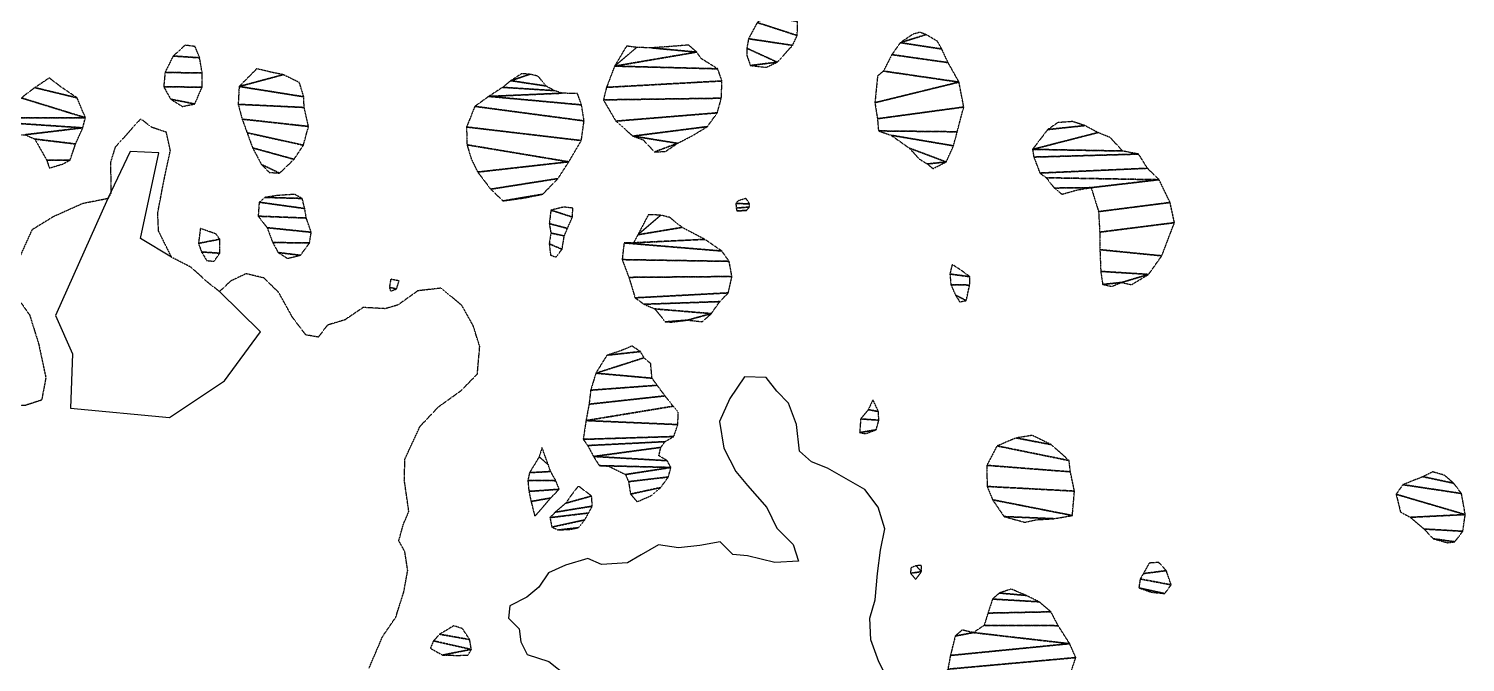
# Model space of a CAD drawing. Header units: metres. Extents: x 619047 to 657292, y 1301217 to 1319844.
# Drawn here: x 653645 to 654873, y 1318017 to 1318559 of the extents above; entities that cross this region are included whole.
import ezdxf

# ---------------------------------------------------------------- set-up
doc = ezdxf.new("R2010")
doc.units = ezdxf.units.M
doc.linetypes.add('HIDDEN', pattern=[0.375, 0.25, -0.125])
doc.layers.add('2', color=1, linetype='Continuous')
doc.layers.add('3', color=7, linetype='Continuous')

msp = doc.modelspace()

# ---------------------------------------------------------------- linework, layer by layer
at = {"layer": '2', "color": 1, "linetype": 'Continuous'}
for points in [[(653731.54573, 1318453.87633), (653712.44873, 1318413.51033), (653667.61573, 1318313.64533), (653682.21573, 1318280.78033), (653680.45873, 1318234.51433), (653765.13373, 1318226.33533), (653812.01773, 1318257.87133), (653843.03673, 1318299.64333), (653807.84473, 1318334.05233)], [(653766.87073, 1318363.31333), (653740.27173, 1318379.27133), (653755.94373, 1318452.63033), (653731.54573, 1318453.87633)], [(654378.28173, 1318004.91233), (654371.78773, 1318017.54333), (654364.96673, 1318036.52233), (654363.99573, 1318054.80633), (654368.64173, 1318070.61333), (654370.66873, 1318093.25133), (654373.23573, 1318113.10033), (654376.83873, 1318131.18233), (654371.03973, 1318149.66533), (654359.68773, 1318165.03533), (654327.72973, 1318183.21933), (654314.20573, 1318188.65433), (654303.94273, 1318197.68433), (654301.39573, 1318220.52433), (654294.32973, 1318238.73833), (654284.55973, 1318249.04433), (654275.28273, 1318260.62733), (654256.73473, 1318261.17733), (654244.24573, 1318242.73933), (654235.58073, 1318223.07533), (654239.14373, 1318200.24733), (654249.53173, 1318180.29233), (654259.32173, 1318168.20733), (654276.04473, 1318149.59533), (654284.62873, 1318131.90633), (654298.50573, 1318117.83633), (654302.98573, 1318103.65733), (654282.67973, 1318102.40933), (654259.49873, 1318108.24233), (654246.78573, 1318109.36733), (654235.99473, 1318120.17033), (654218.75673, 1318117.17833), (654200.49173, 1318115.19033), (654183.19273, 1318117.53333), (654168.55873, 1318108.98133), (654156.69773, 1318102.23933), (654134.61673, 1318100.71633), (654122.87273, 1318105.91833), (654103.88673, 1318100.36433), (654089.23173, 1318093.59033), (654080.98773, 1318081.55333), (654070.67373, 1318072.79633), (654056.27873, 1318065.51733), (654055.13073, 1318054.83233), (654064.12473, 1318045.78733), (654065.52173, 1318034.62333), (654070.97973, 1318023.75933), (654089.58973, 1318017.87333), (654104.71273, 1318005.85033)]]:
    msp.add_lwpolyline(points, dxfattribs=at)
at = {"layer": '3', "color": 30, "linetype": 'HIDDEN'}
for points in [[(653766.87073, 1318363.31333), (653755.69173, 1318385.80033), (653755.00673, 1318401.29233), (653760.51973, 1318430.06833), (653765.82473, 1318454.77633), (653762.34673, 1318470.23633), (653749.85273, 1318474.41333), (653740.37173, 1318481.67333), (653718.55273, 1318457.28533), (653714.63373, 1318444.53533), (653714.93573, 1318418.11233), (653712.44873, 1318413.51033)], [(653712.44873, 1318413.51033), (653690.65373, 1318409.19533), (653665.63573, 1318397.98333), (653647.47473, 1318386.84933), (653634.83973, 1318359.00833), (653632.68773, 1318347.29533), (653633.12173, 1318331.54633), (653645.51473, 1318313.90133), (653653.16173, 1318289.34133), (653659.33373, 1318260.44433), (653655.74273, 1318241.34633), (653641.31873, 1318236.60733), (653622.25373, 1318237.91433)], [(653807.84473, 1318334.05233), (653797.59373, 1318342.06633), (653783.47673, 1318354.86433), (653766.87073, 1318363.31333)], [(653935.72873, 1318012.30333), (653947.35773, 1318039.37033), (653958.59973, 1318055.76133), (653965.46473, 1318077.43733), (653968.81073, 1318095.77133), (653966.34273, 1318111.75133), (653961.15573, 1318121.09333), (653965.05873, 1318135.11333), (653969.75973, 1318146.09333), (653965.89673, 1318172.98333), (653966.45173, 1318191.03033), (653979.34173, 1318218.87433), (653995.15273, 1318235.57133), (654014.55173, 1318249.51433), (654028.35973, 1318263.64833), (654030.37873, 1318287.04833), (654024.84173, 1318304.77133), (654015.24773, 1318321.94033), (653997.54973, 1318336.98433), (653977.50973, 1318334.72233), (653960.37673, 1318322.58333), (653949.49073, 1318319.41033), (653930.68273, 1318320.46533), (653915.05573, 1318309.86833), (653900.12073, 1318305.37833), (653892.36373, 1318295.12533), (653881.67473, 1318297.03633), (653870.32873, 1318311.89833), (653858.39873, 1318333.36033), (653845.81273, 1318345.66733), (653830.53073, 1318349.30333), (653817.39373, 1318343.05533), (653807.84473, 1318334.05233)]]:
    msp.add_lwpolyline(points, dxfattribs=at)

# ---------------------------------------------------------------- meshes
mesh = msp.add_polyface(dxfattribs=at)
corners = [(654294.03173, 1318575.92233), (654280.06273, 1318575.76233), (654302.28573, 1318564.83633), (654276.58073, 1318569.37033), (654301.91473, 1318552.88933), (654267.75273, 1318563.93333), (654297.94673, 1318544.45933), (654260.28973, 1318550.12633), (654284.90373, 1318530.08033), (654258.85973, 1318541.97933), (654261.82173, 1318527.27533), (654287.90473, 1318578.64733), (654275.30173, 1318525.65133), (654258.93173, 1318535.62733)]
mesh.append_faces([[corners[k] for k in face] for face in [(1, 0, 11), (8, 10, 12)]], dxfattribs={"vtx0": -1, "color": 30})
mesh.append_faces([[corners[k] for k in face] for face in [(0, 1, 3, 2), (2, 3, 5, 4), (4, 5, 7, 6), (6, 7, 9, 8)]], dxfattribs={"vtx0": -1, "vtx2": -1, "color": 30})
mesh.append_faces([[corners[k] for k in face] for face in [(8, 9, 13, 10)]], dxfattribs={"vtx0": -1, "vtx3": -1, "color": 30})
mesh = msp.add_polyface(dxfattribs=at)
corners = [(654412.14273, 1318553.64133), (654390.12273, 1318546.78333), (654425.49073, 1318541.34333), (654430.95773, 1318529.71733), (654382.87373, 1318536.53633), (654440.29273, 1318513.05433), (654375.66873, 1318522.47933), (654368.35773, 1318495.46133), (654444.34573, 1318491.75633), (654370.54573, 1318481.76433), (654438.74573, 1318470.60233), (654371.42673, 1318471.35633), (654435.58073, 1318458.62333), (654382.13673, 1318467.66733), (654429.38773, 1318444.83133), (654397.75673, 1318456.66633), (654413.15173, 1318443.12133), (654421.85973, 1318547.90833), (654418.02373, 1318439.11133), (654406.24473, 1318447.36133), (654370.63873, 1318518.10133), (654400.96173, 1318554.02233), (654406.78573, 1318555.61333)]
mesh.append_faces([[corners[k] for k in face] for face in [(1, 0, 22, 21), (14, 16, 18)]], dxfattribs={"vtx0": -1, "color": 30})
mesh.append_faces([[corners[k] for k in face] for face in [(0, 1, 2, 17)]], dxfattribs={"vtx0": -1, "vtx1": -1, "color": 30})
mesh.append_faces([[corners[k] for k in face] for face in [(2, 1, 4, 3), (3, 4, 6, 5), (5, 7, 9, 8), (8, 9, 11, 10), (10, 11, 13, 12), (12, 13, 15, 14)]], dxfattribs={"vtx0": -1, "vtx2": -1, "color": 30})
mesh.append_faces([[corners[k] for k in face] for face in [(5, 6, 20, 7), (14, 15, 19, 16)]], dxfattribs={"vtx0": -1, "vtx3": -1, "color": 30})
mesh = msp.add_polyface(dxfattribs=at)
corners = [(653790.82973, 1318533.83233), (653768.20573, 1318535.35233), (653793.00973, 1318520.89833), (653761.25473, 1318521.29733), (653792.89473, 1318508.70033), (653760.12473, 1318509.08833), (653786.70773, 1318494.40033), (653766.08773, 1318498.48433), (653786.90973, 1318543.44333), (653776.06473, 1318492.24533), (653778.51373, 1318544.61833)]
mesh.append_faces([[corners[k] for k in face] for face in [(1, 0, 8, 10), (6, 7, 9)]], dxfattribs={"vtx0": -1, "color": 30})
mesh.append_faces([[corners[k] for k in face] for face in [(0, 1, 3, 2), (2, 3, 5, 4), (4, 5, 7, 6)]], dxfattribs={"vtx0": -1, "vtx2": -1, "color": 30})
mesh = msp.add_polyface(dxfattribs=at)
corners = [(654164.61673, 1318542.68033), (654145.74973, 1318526.71033), (654215.97073, 1318538.69333), (654233.91373, 1318524.41533), (654237.58873, 1318514.03933), (654138.84473, 1318508.59033), (654236.99473, 1318499.29533), (654136.17273, 1318497.88833), (654233.58173, 1318486.80533), (654146.79473, 1318479.71433), (654225.08073, 1318475.01933), (654161.41873, 1318466.92233), (654199.58973, 1318460.75233), (654179.86173, 1318453.41233), (654177.06773, 1318542.31433), (654219.84373, 1318533.14833), (654212.72073, 1318467.50933), (654189.25573, 1318453.77333), (654170.09173, 1318463.71833), (654155.96773, 1318543.85233), (654190.51873, 1318543.23033), (654209.04373, 1318544.71233)]
mesh.append_faces([[corners[k] for k in face] for face in [(1, 0, 19), (12, 13, 17), (14, 2, 21, 20)]], dxfattribs={"vtx0": -1, "color": 30})
mesh.append_faces([[corners[k] for k in face] for face in [(2, 1, 3, 15), (10, 11, 12, 16)]], dxfattribs={"vtx0": -1, "vtx1": -1, "color": 30})
mesh.append_faces([[corners[k] for k in face] for face in [(0, 1, 2, 14)]], dxfattribs={"vtx0": -1, "vtx1": -1, "vtx2": -1, "color": 30})
mesh.append_faces([[corners[k] for k in face] for face in [(3, 1, 5, 4), (4, 5, 7, 6), (6, 7, 9, 8), (8, 9, 11, 10)]], dxfattribs={"vtx0": -1, "vtx2": -1, "color": 30})
mesh.append_faces([[corners[k] for k in face] for face in [(12, 11, 18, 13)]], dxfattribs={"vtx0": -1, "vtx3": -1, "color": 30})
mesh = msp.add_polyface(dxfattribs=at)
corners = [(653686.06473, 1318499.60233), (653649.89673, 1318508.33633), (653693.11573, 1318482.65833), (653638.31273, 1318499.56433), (653623.77473, 1318482.62733), (653690.92973, 1318473.99333), (653620.00873, 1318478.77333), (653684.73673, 1318460.20133), (653649.89073, 1318464.37733), (653680.06873, 1318446.42733), (653660.00173, 1318446.45133), (653641.46673, 1318468.09233), (653672.75373, 1318508.59733), (653673.75673, 1318443.05133), (653662.36573, 1318439.61833), (653625.72073, 1318467.91233), (653624.74073, 1318486.95833), (653662.24773, 1318516.60833)]
mesh.append_faces([[corners[k] for k in face] for face in [(1, 0, 12, 17), (9, 10, 14, 13)]], dxfattribs={"vtx0": -1, "color": 30})
mesh.append_faces([[corners[k] for k in face] for face in [(0, 1, 3, 2), (2, 4, 6, 5), (7, 8, 10, 9), (8, 7, 5, 11)]], dxfattribs={"vtx0": -1, "vtx2": -1, "color": 30})
mesh.append_faces([[corners[k] for k in face] for face in [(2, 3, 16, 4), (5, 6, 15, 11)]], dxfattribs={"vtx0": -1, "vtx3": -1, "color": 30})
mesh = msp.add_polyface(dxfattribs=at)
corners = [(653862.36873, 1318519.40433), (653824.63773, 1318509.31733), (653879.85573, 1318500.54733), (653880.21473, 1318491.40433), (653823.79573, 1318494.06233), (653883.95573, 1318475.18433), (653827.24273, 1318481.39633), (653879.56773, 1318459.12633), (653831.43973, 1318469.75633), (653871.57673, 1318447.09233), (653836.15973, 1318456.85133), (653859.26673, 1318435.26333), (653843.68673, 1318442.70733), (653839.70473, 1318524.48133), (653852.94873, 1318521.32933), (653876.16073, 1318512.70133), (653850.36873, 1318435.92333)]
mesh.append_faces([[corners[k] for k in face] for face in [(1, 0, 14, 13), (11, 12, 16)]], dxfattribs={"vtx0": -1, "color": 30})
mesh.append_faces([[corners[k] for k in face] for face in [(0, 1, 2, 15)]], dxfattribs={"vtx0": -1, "vtx1": -1, "color": 30})
mesh.append_faces([[corners[k] for k in face] for face in [(2, 1, 4, 3), (3, 4, 6, 5), (5, 6, 8, 7), (7, 8, 10, 9), (9, 10, 12, 11)]], dxfattribs={"vtx0": -1, "vtx2": -1, "color": 30})
mesh = msp.add_polyface(dxfattribs=at)
corners = [(654073.43873, 1318519.78533), (654056.99173, 1318514.26133), (654087.01473, 1318509.77633), (654094.17273, 1318505.79333), (654049.94473, 1318508.59033), (654100.80173, 1318503.58233), (654038.09473, 1318500.83233), (654117.42573, 1318493.60833), (654119.61473, 1318479.91233), (654026.25473, 1318492.31133), (654117.26673, 1318463.11433), (654019.08973, 1318474.69733), (654106.55173, 1318444.95133), (654019.51773, 1318459.45633), (654028.67373, 1318436.18333), (654097.31773, 1318430.61633), (654039.76273, 1318421.57233), (654084.26273, 1318417.25333), (654050.29173, 1318411.52933), (654114.01373, 1318503.22433), (654068.29773, 1318414.02233), (654023.21273, 1318447.30133), (654066.06773, 1318520.20933), (654080.31573, 1318518.08533)]
mesh.append_faces([[corners[k] for k in face] for face in [(1, 0, 22), (17, 18, 20)]], dxfattribs={"vtx0": -1, "color": 30})
mesh.append_faces([[corners[k] for k in face] for face in [(0, 1, 2, 23), (5, 6, 7, 19)]], dxfattribs={"vtx0": -1, "vtx1": -1, "color": 30})
mesh.append_faces([[corners[k] for k in face] for face in [(2, 1, 4, 3), (3, 4, 6, 5), (7, 6, 9, 8), (8, 9, 11, 10), (10, 11, 13, 12), (12, 14, 16, 15), (15, 16, 18, 17)]], dxfattribs={"vtx0": -1, "vtx2": -1, "color": 30})
mesh.append_faces([[corners[k] for k in face] for face in [(12, 13, 21, 14)]], dxfattribs={"vtx0": -1, "vtx3": -1, "color": 30})
mesh = msp.add_polyface(dxfattribs=at)
corners = [(654620.79273, 1318410.17533), (654559.66773, 1318402.36233), (654624.54573, 1318392.94033), (654560.62973, 1318384.84033), (654613.69373, 1318364.61133), (654560.80173, 1318369.85033), (654602.44473, 1318348.72833), (654561.52173, 1318351.30933), (654579.40973, 1318341.85833), (654563.17273, 1318340.14833), (654547.90473, 1318475.91533), (654516.19373, 1318472.50433), (654559.14973, 1318469.94633), (654503.17973, 1318455.58433), (654580.15773, 1318454.17833), (654593.90373, 1318451.54033), (654504.27073, 1318448.99033), (654601.40773, 1318439.42933), (654509.50673, 1318435.32933), (654611.42573, 1318429.63433), (654514.88673, 1318431.32533), (654553.33773, 1318422.87133), (654521.84573, 1318422.51133), (654524.76173, 1318478.44633), (654537.45173, 1318479.35333), (654569.61173, 1318465.74633), (654587.81373, 1318339.92133), (654571.06573, 1318338.45933), (654541.67473, 1318420.95933), (654528.25573, 1318417.24833)]
mesh.append_faces([[corners[k] for k in face] for face in [(8, 9, 27), (11, 10, 24, 23), (21, 22, 29, 28), (6, 8, 26)]], dxfattribs={"vtx0": -1, "color": 30})
mesh.append_faces([[corners[k] for k in face] for face in [(12, 13, 14, 25)]], dxfattribs={"vtx0": -1, "vtx1": -1, "color": 30})
mesh.append_faces([[corners[k] for k in face] for face in [(0, 1, 3, 2), (1, 0, 19, 21), (2, 3, 5, 4), (4, 5, 7, 6), (10, 11, 13, 12), (14, 13, 16, 15), (15, 16, 18, 17), (17, 18, 20, 19)]], dxfattribs={"vtx0": -1, "vtx2": -1, "color": 30})
mesh.append_faces([[corners[k] for k in face] for face in [(6, 7, 9, 8), (19, 20, 22, 21)]], dxfattribs={"vtx0": -1, "vtx2": -1, "vtx3": -1, "color": 30})
mesh = msp.add_polyface(dxfattribs=at)
corners = [(653878.56373, 1318413.63133), (653846.54873, 1318414.53533), (653880.69373, 1318405.01633), (653841.77073, 1318410.41533), (653882.05673, 1318396.90033), (653840.89073, 1318398.46233), (653886.25973, 1318384.75233), (653848.62273, 1318388.64133), (653884.84073, 1318375.58833), (653853.33973, 1318375.99033), (653877.08673, 1318365.08133), (653858.00973, 1318367.40433), (653872.17373, 1318417.11533), (653865.94073, 1318362.41333), (653857.45273, 1318416.18533)]
mesh.append_faces([[corners[k] for k in face] for face in [(1, 0, 12, 14), (10, 11, 13)]], dxfattribs={"vtx0": -1, "color": 30})
mesh.append_faces([[corners[k] for k in face] for face in [(0, 1, 3, 2), (2, 3, 5, 4), (4, 5, 7, 6), (6, 7, 9, 8), (8, 9, 11, 10)]], dxfattribs={"vtx0": -1, "vtx2": -1, "color": 30})
mesh = msp.add_polyface(dxfattribs=at)
corners = [(654109.63173, 1318397.72433), (654091.27673, 1318403.61233), (654105.42473, 1318388.02033), (654089.88373, 1318392.16233), (654102.70373, 1318381.63733), (654091.24573, 1318384.04733), (654100.80273, 1318370.18033), (654089.82673, 1318374.88333), (654102.16773, 1318406.27833), (654110.05273, 1318405.35233), (654095.54473, 1318363.51433), (654090.95273, 1318365.24033)]
mesh.append_faces([[corners[k] for k in face] for face in [(1, 0, 9, 8), (6, 7, 11, 10)]], dxfattribs={"vtx0": -1, "color": 30})
mesh.append_faces([[corners[k] for k in face] for face in [(0, 1, 3, 2), (2, 3, 5, 4), (4, 5, 7, 6)]], dxfattribs={"vtx0": -1, "vtx2": -1, "color": 30})
mesh = msp.add_polyface(dxfattribs=at)
corners = [(654261.13973, 1318409.11233), (654249.45473, 1318409.23333), (654261.17173, 1318406.31733), (654249.75173, 1318405.42433), (654258.41273, 1318403.23733), (654250.28573, 1318403.14433), (654258.03973, 1318413.65033), (654254.85773, 1318403.19633), (654251.20573, 1318411.53933)]
mesh.append_faces([[corners[k] for k in face] for face in [(1, 0, 6, 8), (4, 5, 7)]], dxfattribs={"vtx0": -1, "color": 30})
mesh.append_faces([[corners[k] for k in face] for face in [(0, 1, 3, 2), (2, 3, 5, 4)]], dxfattribs={"vtx0": -1, "vtx2": -1, "color": 30})
mesh = msp.add_polyface(dxfattribs=at)
corners = [(654185.30573, 1318399.35133), (654165.68473, 1318382.61133), (654203.45873, 1318388.88733), (654222.87973, 1318378.69133), (654161.95373, 1318375.70833), (654237.47173, 1318368.69433), (654153.82673, 1318375.61533), (654243.66873, 1318359.87133), (654152.21173, 1318361.36733), (654246.10273, 1318346.94033), (654157.97273, 1318346.18733), (654242.96073, 1318332.92933), (654163.25273, 1318328.71433), (654235.67973, 1318325.47733), (654170.93573, 1318323.21233), (654228.43073, 1318315.23033), (654180.12473, 1318319.25233), (654208.17473, 1318309.66333), (654189.14173, 1318308.17433), (654220.89073, 1318308.28333), (654194.73173, 1318307.98433), (654174.63273, 1318399.73833), (654192.94773, 1318397.40633)]
mesh.append_faces([[corners[k] for k in face] for face in [(1, 0, 21), (17, 18, 20), (15, 17, 19)]], dxfattribs={"vtx0": -1, "color": 30})
mesh.append_faces([[corners[k] for k in face] for face in [(0, 1, 2, 22)]], dxfattribs={"vtx0": -1, "vtx1": -1, "color": 30})
mesh.append_faces([[corners[k] for k in face] for face in [(2, 1, 4, 3), (3, 4, 6, 5), (5, 6, 8, 7), (7, 8, 10, 9), (9, 10, 12, 11), (11, 12, 14, 13), (13, 14, 16, 15)]], dxfattribs={"vtx0": -1, "vtx2": -1, "color": 30})
mesh.append_faces([[corners[k] for k in face] for face in [(15, 16, 18, 17)]], dxfattribs={"vtx0": -1, "vtx2": -1, "vtx3": -1, "color": 30})
mesh = msp.add_polyface(dxfattribs=at)
corners = [(653808.09573, 1318378.77633), (653789.84773, 1318375.26433), (653807.97873, 1318366.83233), (653792.47173, 1318367.92533), (653804.74173, 1318383.31233), (653803.23173, 1318359.91733), (653796.87373, 1318360.60733), (653791.48073, 1318387.98833)]
mesh.append_faces([[corners[k] for k in face] for face in [(1, 0, 4, 7), (2, 3, 6, 5)]], dxfattribs={"vtx0": -1, "color": 30})
mesh.append_faces([[corners[k] for k in face] for face in [(0, 1, 3, 2)]], dxfattribs={"vtx0": -1, "vtx2": -1, "color": 30})
mesh = msp.add_polyface(dxfattribs=at)
corners = [(654449.55973, 1318346.72633), (654432.51473, 1318349.07233), (654449.38673, 1318339.60933), (654433.38073, 1318339.93433), (654446.48973, 1318326.36333), (654437.29173, 1318331.08633), (654442.89773, 1318351.73233), (654440.91473, 1318325.28333), (654434.45373, 1318357.22533)]
mesh.append_faces([[corners[k] for k in face] for face in [(1, 0, 6, 8), (4, 5, 7)]], dxfattribs={"vtx0": -1, "color": 30})
mesh.append_faces([[corners[k] for k in face] for face in [(0, 1, 3, 2), (2, 3, 5, 4)]], dxfattribs={"vtx0": -1, "vtx2": -1, "color": 30})
mesh = msp.add_polyface(dxfattribs=at)
corners = [(653959.20373, 1318336.29133), (653953.09073, 1318337.74633), (653954.14473, 1318334.45433), (653954.28273, 1318344.62033), (653961.41073, 1318343.17733)]
mesh.append_faces([[corners[k] for k in face] for face in [(0, 1, 2), (1, 0, 4, 3)]], dxfattribs={"vtx0": -1, "color": 30})
mesh = msp.add_polyface(dxfattribs=at)
corners = [(654167.84173, 1318282.77533), (654139.17573, 1318279.65233), (654170.95073, 1318277.47533), (654129.69873, 1318264.29833), (654177.75373, 1318260.02033), (654182.14073, 1318253.97233), (654125.29273, 1318249.76433), (654188.84873, 1318244.90133), (654123.90573, 1318237.80633), (654195.80773, 1318236.08733), (654121.27173, 1318223.80033), (654199.79673, 1318220.37933), (654196.35773, 1318210.17533), (654118.91473, 1318207.76533), (654188.78773, 1318205.76933), (654122.78573, 1318202.47333), (654185.28773, 1318200.90133), (654127.71873, 1318193.12833), (654190.75173, 1318189.52933), (654193.86573, 1318183.72133), (654132.63373, 1318185.30733), (654155.07273, 1318177.68733), (654191.67373, 1318175.56533), (654157.68273, 1318171.61933), (654185.17173, 1318166.59733), (654159.32773, 1318160.96533), (654176.59573, 1318272.45733), (654200.18573, 1318230.80133), (654183.59073, 1318193.76733), (654177.62873, 1318159.90433), (654164.99073, 1318154.42333), (654140.51273, 1318184.88933), (654150.56373, 1318283.34033), (654160.67573, 1318287.52133)]
mesh.append_faces([[corners[k] for k in face] for face in [(1, 0, 33, 32), (24, 25, 30, 29)]], dxfattribs={"vtx0": -1, "color": 30})
mesh.append_faces([[corners[k] for k in face] for face in [(2, 3, 4, 26), (9, 10, 11, 27), (16, 17, 18, 28)]], dxfattribs={"vtx0": -1, "vtx1": -1, "color": 30})
mesh.append_faces([[corners[k] for k in face] for face in [(0, 1, 3, 2), (4, 3, 6, 5), (5, 6, 8, 7), (7, 8, 10, 9), (11, 10, 13, 12), (12, 13, 15, 14), (14, 15, 17, 16), (18, 17, 20, 19), (19, 21, 23, 22), (22, 23, 25, 24)]], dxfattribs={"vtx0": -1, "vtx2": -1, "color": 30})
mesh.append_faces([[corners[k] for k in face] for face in [(19, 20, 31, 21)]], dxfattribs={"vtx0": -1, "vtx3": -1, "color": 30})
mesh = msp.add_polyface(dxfattribs=at)
corners = [(654371.37473, 1318231.48833), (654362.71973, 1318233.16833), (654371.71273, 1318224.12333), (654356.20573, 1318225.21633), (654369.51973, 1318215.96733), (654355.32373, 1318213.51833), (654360.41473, 1318212.55933), (654366.68673, 1318241.59833)]
mesh.append_faces([[corners[k] for k in face] for face in [(1, 0, 7), (4, 5, 6)]], dxfattribs={"vtx0": -1, "color": 30})
mesh.append_faces([[corners[k] for k in face] for face in [(0, 1, 3, 2), (2, 3, 5, 4)]], dxfattribs={"vtx0": -1, "vtx2": -1, "color": 30})
mesh = msp.add_polyface(dxfattribs=at)
corners = [(654519.27173, 1318203.19633), (654489.23473, 1318208.95033), (654534.41273, 1318189.64733), (654472.80173, 1318202.15633), (654535.53973, 1318180.00533), (654464.10173, 1318185.54033), (654539.02973, 1318163.52833), (654464.30773, 1318167.50233), (654537.23573, 1318142.67233), (654469.00973, 1318156.12133), (654521.51873, 1318139.95133), (654478.82673, 1318141.75033), (654502.92573, 1318211.14033), (654506.03573, 1318139.01233), (654496.66173, 1318136.87233)]
mesh.append_faces([[corners[k] for k in face] for face in [(1, 0, 12), (10, 11, 14, 13)]], dxfattribs={"vtx0": -1, "color": 30})
mesh.append_faces([[corners[k] for k in face] for face in [(0, 1, 3, 2), (2, 3, 5, 4), (4, 5, 7, 6), (6, 7, 9, 8), (8, 9, 11, 10)]], dxfattribs={"vtx0": -1, "vtx2": -1, "color": 30})
mesh = msp.add_polyface(dxfattribs=at)
corners = [(654088.93673, 1318186.07833), (654081.23973, 1318192.85133), (654091.03573, 1318180.25833), (654073.01273, 1318179.29033), (654095.44273, 1318172.43133), (654071.56373, 1318172.66733), (654098.32073, 1318165.09633), (654072.43373, 1318163.27533), (654091.03973, 1318157.64333), (654074.30973, 1318154.65733), (654077.50273, 1318141.98933), (654083.77373, 1318148.92133), (654083.68873, 1318200.75633)]
mesh.append_faces([[corners[k] for k in face] for face in [(1, 0, 12), (8, 9, 10, 11)]], dxfattribs={"vtx0": -1, "color": 30})
mesh.append_faces([[corners[k] for k in face] for face in [(0, 1, 3, 2), (2, 3, 5, 4), (4, 5, 7, 6), (6, 7, 9, 8)]], dxfattribs={"vtx0": -1, "vtx2": -1, "color": 30})
mesh = msp.add_polyface(dxfattribs=at)
corners = [(654863.31073, 1318170.28533), (654837.08573, 1318175.83033), (654870.01573, 1318161.46933), (654819.89173, 1318169.02733), (654873.26973, 1318143.46533), (654814.14273, 1318160.83033), (654826.30573, 1318141.14933), (654871.14673, 1318129.21133), (654838.10473, 1318131.12033), (654864.39073, 1318120.24133), (654845.81973, 1318122.82333), (654845.41973, 1318179.99133), (654855.61373, 1318177.05833), (654858.05073, 1318119.40633), (654817.87273, 1318145.62733)]
mesh.append_faces([[corners[k] for k in face] for face in [(1, 0, 12, 11), (9, 10, 13)]], dxfattribs={"vtx0": -1, "color": 30})
mesh.append_faces([[corners[k] for k in face] for face in [(0, 1, 3, 2), (2, 3, 5, 4), (4, 6, 8, 7), (7, 8, 10, 9)]], dxfattribs={"vtx0": -1, "vtx2": -1, "color": 30})
mesh.append_faces([[corners[k] for k in face] for face in [(4, 5, 14, 6)]], dxfattribs={"vtx0": -1, "vtx3": -1, "color": 30})
mesh = msp.add_polyface(dxfattribs=at)
corners = [(654126.07273, 1318159.31533), (654104.04473, 1318153.21833), (654126.67973, 1318150.68233), (654094.98873, 1318145.49233), (654123.44473, 1318144.80133), (654090.46973, 1318140.86733), (654120.20973, 1318138.92033), (654092.08673, 1318132.75433), (654114.69773, 1318132.25033), (654097.44873, 1318130.27433), (654108.36373, 1318130.90733), (654108.54073, 1318159.87633), (654114.79973, 1318167.82533)]
mesh.append_faces([[corners[k] for k in face] for face in [(1, 0, 12, 11), (8, 9, 10)]], dxfattribs={"vtx0": -1, "color": 30})
mesh.append_faces([[corners[k] for k in face] for face in [(0, 1, 3, 2), (2, 3, 5, 4), (4, 5, 7, 6), (6, 7, 9, 8)]], dxfattribs={"vtx0": -1, "vtx2": -1, "color": 30})
mesh = msp.add_polyface(dxfattribs=at)
corners = [(654408.24373, 1318094.69733), (654403.61473, 1318099.72633), (654398.86173, 1318093.31933), (654408.18273, 1318100.03233), (654403.23973, 1318088.03333), (654399.06373, 1318097.89533)]
mesh.append_faces([[corners[k] for k in face] for face in [(1, 0, 3), (0, 2, 4)]], dxfattribs={"vtx0": -1, "color": 30})
mesh.append_faces([[corners[k] for k in face] for face in [(0, 1, 5, 2)]], dxfattribs={"vtx0": -1, "vtx3": -1, "color": 30})
mesh = msp.add_polyface(dxfattribs=at)
corners = [(654617.53073, 1318095.56533), (654598.00073, 1318093.05533), (654621.73373, 1318083.41733), (654595.25973, 1318088.45033), (654616.23073, 1318075.98533), (654594.07673, 1318080.81433), (654611.09973, 1318102.60733), (654604.78773, 1318077.12533), (654602.97873, 1318102.00633)]
mesh.append_faces([[corners[k] for k in face] for face in [(1, 0, 6, 8), (4, 5, 7)]], dxfattribs={"vtx0": -1, "color": 30})
mesh.append_faces([[corners[k] for k in face] for face in [(0, 1, 3, 2), (2, 3, 5, 4)]], dxfattribs={"vtx0": -1, "vtx2": -1, "color": 30})
mesh = msp.add_polyface(dxfattribs=at)
corners = [(654464.18973, 1317955.58333), (654437.52673, 1317955.02433), (654497.63073, 1318074.37533), (654474.74773, 1318076.40033), (654508.86873, 1318068.91333), (654468.96373, 1318071.25233), (654518.87273, 1318060.38833), (654465.03673, 1318059.26533), (654525.10373, 1318048.51733), (654461.85473, 1318048.81033), (654534.93173, 1318033.12933), (654452.52773, 1318042.60533), (654432.93873, 1318023.07033), (654540.14773, 1318021.24733), (654430.78673, 1318011.35733), (654533.51773, 1318001.35133), (654426.80173, 1318004.45133), (654538.93773, 1317993.79033), (654416.42373, 1318001.28333), (654556.76773, 1317989.42033), (654412.40573, 1317975.06533), (654560.50873, 1317973.20133), (654419.14773, 1317962.94533), (654553.58973, 1317956.35133), (654475.55173, 1317961.55733), (654545.78373, 1317950.41833), (654489.88773, 1317951.81133), (654535.01973, 1317936.57333), (654503.72673, 1317941.04433), (654437.06773, 1318039.63333), (654484.86873, 1318079.81933), (654522.15173, 1317929.05833), (654514.75473, 1317931.76833), (654450.23373, 1317954.40733), (654443.10473, 1318044.78433)]
mesh.append_faces([[corners[k] for k in face] for face in [(0, 1, 33), (3, 2, 30), (27, 28, 32, 31), (29, 11, 34)]], dxfattribs={"vtx0": -1, "color": 30})
mesh.append_faces([[corners[k] for k in face] for face in [(21, 22, 24, 23)]], dxfattribs={"vtx0": -1, "vtx1": -1, "vtx2": -1, "color": 30})
mesh.append_faces([[corners[k] for k in face] for face in [(10, 11, 29, 12)]], dxfattribs={"vtx0": -1, "vtx1": -1, "vtx3": -1, "color": 30})
mesh.append_faces([[corners[k] for k in face] for face in [(1, 0, 24, 22), (2, 3, 5, 4), (4, 5, 7, 6), (6, 7, 9, 8), (8, 9, 11, 10), (10, 12, 14, 13), (13, 14, 16, 15), (15, 16, 18, 17), (17, 18, 20, 19), (19, 20, 22, 21), (23, 24, 26, 25), (25, 26, 28, 27)]], dxfattribs={"vtx0": -1, "vtx2": -1, "color": 30})
mesh = msp.add_polyface(dxfattribs=at)
corners = [(654021.81073, 1318036.66433), (653996.10473, 1318041.19833), (654023.17673, 1318028.29433), (653990.83573, 1318035.54733), (653998.59373, 1318023.43933), (654015.60773, 1318045.99533), (654020.43773, 1318023.43533), (654011.55173, 1318023.07933), (653988.11473, 1318029.16433), (654008.21373, 1318048.45133)]
mesh.append_faces([[corners[k] for k in face] for face in [(1, 0, 5, 9), (2, 4, 7, 6)]], dxfattribs={"vtx0": -1, "color": 30})
mesh.append_faces([[corners[k] for k in face] for face in [(0, 1, 3, 2)]], dxfattribs={"vtx0": -1, "vtx2": -1, "color": 30})
mesh.append_faces([[corners[k] for k in face] for face in [(2, 3, 8, 4)]], dxfattribs={"vtx0": -1, "vtx3": -1, "color": 30})

doc.saveas('drawing.dxf')
